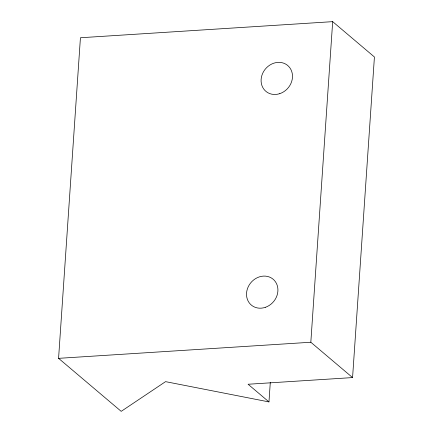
<?xml version="1.0" encoding="UTF-8"?>
<svg xmlns="http://www.w3.org/2000/svg" width="433" height="433" viewBox="0 0 433 433"><rect width="100%" height="100%" fill="white"/><g stroke="black" fill="none" stroke-linecap="round" stroke-linejoin="round"><path stroke-width="0.65" d="M268.963 401.916L165.558 381.646L121.197 411.35L58.574 358.34L80.43 37.752L332.679 21.65L374.426 56.988L352.57 377.581L248.087 384.25L268.963 401.916L270.295 382.344M352.57 377.581L310.824 342.243L332.679 21.65M58.574 358.34L310.824 342.243M265.223 307.37A16.914 14.787 -49.8 0 0 274.078 280.102A16.914 14.787 -49.8 0 0 247.367 288.963A16.914 14.787 -49.8 0 0 265.223 307.37M279.794 93.642A16.914 14.787 -49.8 0 0 288.649 66.373A16.914 14.787 -49.8 0 0 261.938 75.234A16.914 14.787 -49.8 0 0 279.794 93.642"/></g></svg>
